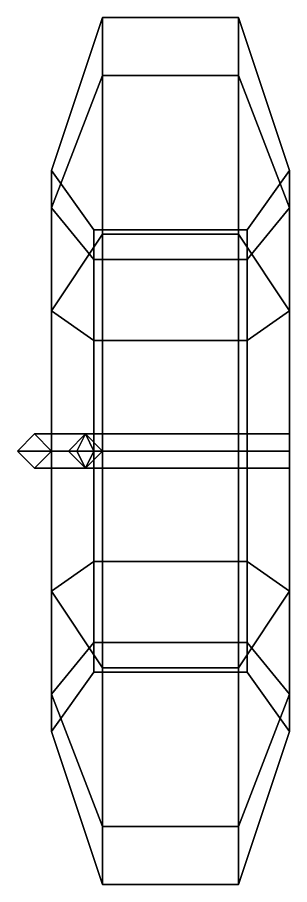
# Model space of a CAD drawing. Extents: x -2.8 to 2.8, y -15.8 to 4.8.
# Drawn here: x -2.82 to -2.5, y -9.43 to -8.41 of the extents above; entities that cross this region are included whole.
import ezdxf

# ---------------------------------------------------------------- set-up
doc = ezdxf.new("R2010")
doc.units = 0
doc.layers.add('WHEELS', color=2, linetype='CONTINUOUS')

msp = doc.modelspace()

# ---------------------------------------------------------------- linework, layer by layer
at = {"layer": 'WHEELS'}
for points in [[(-2.72, -8.4783, 0.585), (-2.72, -8.41, 0.33), (-2.78, -8.59, 0.33), (-2.78, -8.6342, 0.495)], [(-2.72, -8.41, 0.33), (-2.72, -8.4783, 0.075), (-2.78, -8.6342, 0.165), (-2.78, -8.59, 0.33)], [(-2.72, -8.41, 0.33), (-2.72, -8.4783, 0.585), (-2.56, -8.4783, 0.585), (-2.56, -8.41, 0.33)], [(-2.72, -8.4783, 0.075), (-2.72, -8.41, 0.33), (-2.56, -8.41, 0.33), (-2.56, -8.4783, 0.075)], [(-2.56, -8.41, 0.33), (-2.56, -8.4783, 0.585), (-2.5, -8.6342, 0.495), (-2.5, -8.59, 0.33)], [(-2.56, -8.4783, 0.075), (-2.56, -8.41, 0.33), (-2.5, -8.59, 0.33), (-2.5, -8.6342, 0.165)], [(-2.72, -8.4783, 0.075), (-2.72, -8.665, -0.1117), (-2.78, -8.755, 0.0442), (-2.78, -8.6342, 0.165)], [(-2.72, -8.665, 0.7717), (-2.72, -8.4783, 0.585), (-2.78, -8.6342, 0.495), (-2.78, -8.755, 0.6158)], [(-2.72, -8.665, -0.1117), (-2.72, -8.4783, 0.075), (-2.56, -8.4783, 0.075), (-2.56, -8.665, -0.1117)], [(-2.72, -8.4783, 0.585), (-2.72, -8.665, 0.7717), (-2.56, -8.665, 0.7717), (-2.56, -8.4783, 0.585)], [(-2.56, -8.665, -0.1117), (-2.56, -8.4783, 0.075), (-2.5, -8.6342, 0.165), (-2.5, -8.755, 0.0442)], [(-2.56, -8.4783, 0.585), (-2.56, -8.665, 0.7717), (-2.5, -8.755, 0.6158), (-2.5, -8.6342, 0.495)], [(-2.78, -8.6342, 0.495), (-2.78, -8.59, 0.33), (-2.73, -8.66, 0.33), (-2.73, -8.6948, 0.46)], [(-2.78, -8.59, 0.33), (-2.78, -8.6342, 0.165), (-2.73, -8.6948, 0.2), (-2.73, -8.66, 0.33)], [(-2.5, -8.59, 0.33), (-2.5, -8.6342, 0.495), (-2.55, -8.6948, 0.46), (-2.55, -8.66, 0.33)], [(-2.5, -8.6342, 0.165), (-2.5, -8.59, 0.33), (-2.55, -8.66, 0.33), (-2.55, -8.6948, 0.2)], [(-2.78, -8.6342, 0.165), (-2.78, -8.755, 0.0442), (-2.73, -8.79, 0.1048), (-2.73, -8.6948, 0.2)], [(-2.78, -8.755, 0.6158), (-2.78, -8.6342, 0.495), (-2.73, -8.6948, 0.46), (-2.73, -8.79, 0.5552)], [(-2.5, -8.755, 0.0442), (-2.5, -8.6342, 0.165), (-2.55, -8.6948, 0.2), (-2.55, -8.79, 0.1048)], [(-2.5, -8.6342, 0.495), (-2.5, -8.755, 0.6158), (-2.55, -8.79, 0.5552), (-2.55, -8.6948, 0.46)], [(-2.72, -8.665, -0.1117), (-2.72, -8.92, -0.18), (-2.78, -8.92), (-2.78, -8.755, 0.0442)], [(-2.72, -8.92, 0.84), (-2.72, -8.665, 0.7717), (-2.78, -8.755, 0.6158), (-2.78, -8.92, 0.66)], [(-2.73, -8.6948, 0.46), (-2.73, -8.66, 0.33), (-2.55, -8.66, 0.33), (-2.55, -8.6948, 0.46)], [(-2.73, -8.66, 0.33), (-2.73, -8.6948, 0.2), (-2.55, -8.6948, 0.2), (-2.55, -8.66, 0.33)], [(-2.72, -8.92, -0.18), (-2.72, -8.665, -0.1117), (-2.56, -8.665, -0.1117), (-2.56, -8.92, -0.18)], [(-2.72, -8.665, 0.7717), (-2.72, -8.92, 0.84), (-2.56, -8.92, 0.84), (-2.56, -8.665, 0.7717)], [(-2.56, -8.92, -0.18), (-2.56, -8.665, -0.1117), (-2.5, -8.755, 0.0442), (-2.5, -8.92)], [(-2.56, -8.665, 0.7717), (-2.56, -8.92, 0.84), (-2.5, -8.92, 0.66), (-2.5, -8.755, 0.6158)], [(-2.73, -8.6948, 0.2), (-2.73, -8.79, 0.1048), (-2.55, -8.79, 0.1048), (-2.55, -8.6948, 0.2)], [(-2.73, -8.79, 0.5552), (-2.73, -8.6948, 0.46), (-2.55, -8.6948, 0.46), (-2.55, -8.79, 0.5552)], [(-2.78, -8.755, 0.0442), (-2.78, -8.92), (-2.73, -8.92, 0.07), (-2.73, -8.79, 0.1048)], [(-2.78, -8.92, 0.66), (-2.78, -8.755, 0.6158), (-2.73, -8.79, 0.5552), (-2.73, -8.92, 0.59)], [(-2.5, -8.92), (-2.5, -8.755, 0.0442), (-2.55, -8.79, 0.1048), (-2.55, -8.92, 0.07)], [(-2.5, -8.755, 0.6158), (-2.5, -8.92, 0.66), (-2.55, -8.92, 0.59), (-2.55, -8.79, 0.5552)], [(-2.73, -8.79, 0.1048), (-2.73, -8.92, 0.07), (-2.55, -8.92, 0.07), (-2.55, -8.79, 0.1048)], [(-2.73, -8.92, 0.59), (-2.73, -8.79, 0.5552), (-2.55, -8.79, 0.5552), (-2.55, -8.92, 0.59)], [(-2.8, -8.9, 0.65), (-2.82, -8.92, 0.64), (-2.76, -8.92, 0.86), (-2.74, -8.9, 0.85)], [(-2.74, -8.9, 0.57), (-2.75, -8.92, 0.55), (-2.82, -8.92, 0.64), (-2.8, -8.9, 0.65)], [(-2.78, -8.92, 0.66), (-2.8, -8.9, 0.65), (-2.74, -8.9, 0.85), (-2.72, -8.92, 0.84)], [(-2.73, -8.92, 0.59), (-2.74, -8.9, 0.57), (-2.8, -8.9, 0.65), (-2.78, -8.92, 0.66)], [(-2.74, -8.9, 0.85), (-2.76, -8.92, 0.86), (-2.5, -8.92, 1), (-2.5, -8.9, 0.98)], [(-2.55, -8.9, 0.57), (-2.55, -8.92, 0.55), (-2.75, -8.92, 0.55), (-2.74, -8.9, 0.57)], [(-2.72, -8.92, 0.84), (-2.74, -8.9, 0.85), (-2.5, -8.9, 0.98), (-2.5, -8.92, 0.96)], [(-2.55, -8.92, 0.59), (-2.55, -8.9, 0.57), (-2.74, -8.9, 0.57), (-2.73, -8.92, 0.59)], [(-2.82, -8.92, 0.64), (-2.8, -8.94, 0.65), (-2.74, -8.94, 0.85), (-2.76, -8.92, 0.86)], [(-2.75, -8.92, 0.55), (-2.74, -8.94, 0.57), (-2.8, -8.94, 0.65), (-2.82, -8.92, 0.64)], [(-2.8, -8.94, 0.65), (-2.78, -8.92, 0.66), (-2.72, -8.92, 0.84), (-2.74, -8.94, 0.85)], [(-2.74, -8.94, 0.57), (-2.73, -8.92, 0.59), (-2.78, -8.92, 0.66), (-2.8, -8.94, 0.65)], [(-2.72, -8.92, -0.18), (-2.72, -9.175, -0.1117), (-2.78, -9.085, 0.0442), (-2.78, -8.92)], [(-2.78, -8.92), (-2.78, -9.085, 0.0442), (-2.73, -9.05, 0.1048), (-2.73, -8.92, 0.07)], [(-2.72, -9.175, 0.7717), (-2.72, -8.92, 0.84), (-2.78, -8.92, 0.66), (-2.78, -9.085, 0.6158)], [(-2.78, -9.085, 0.6158), (-2.78, -8.92, 0.66), (-2.73, -8.92, 0.59), (-2.73, -9.05, 0.5552)], [(-2.76, -8.92, 0.86), (-2.74, -8.94, 0.85), (-2.5, -8.94, 0.98), (-2.5, -8.92, 1)], [(-2.55, -8.92, 0.55), (-2.55, -8.94, 0.57), (-2.74, -8.94, 0.57), (-2.75, -8.92, 0.55)], [(-2.74, -8.94, 0.85), (-2.72, -8.92, 0.84), (-2.5, -8.92, 0.96), (-2.5, -8.94, 0.98)], [(-2.55, -8.94, 0.57), (-2.55, -8.92, 0.59), (-2.73, -8.92, 0.59), (-2.74, -8.94, 0.57)], [(-2.73, -8.92, 0.07), (-2.73, -9.05, 0.1048), (-2.55, -9.05, 0.1048), (-2.55, -8.92, 0.07)], [(-2.73, -9.05, 0.5552), (-2.73, -8.92, 0.59), (-2.55, -8.92, 0.59), (-2.55, -9.05, 0.5552)], [(-2.72, -9.175, -0.1117), (-2.72, -8.92, -0.18), (-2.56, -8.92, -0.18), (-2.56, -9.175, -0.1117)], [(-2.72, -8.92, 0.84), (-2.72, -9.175, 0.7717), (-2.56, -9.175, 0.7717), (-2.56, -8.92, 0.84)], [(-2.56, -9.175, -0.1117), (-2.56, -8.92, -0.18), (-2.5, -8.92), (-2.5, -9.085, 0.0442)], [(-2.56, -8.92, 0.84), (-2.56, -9.175, 0.7717), (-2.5, -9.085, 0.6158), (-2.5, -8.92, 0.66)], [(-2.5, -9.085, 0.0442), (-2.5, -8.92), (-2.55, -8.92, 0.07), (-2.55, -9.05, 0.1048)], [(-2.5, -8.92, 0.66), (-2.5, -9.085, 0.6158), (-2.55, -9.05, 0.5552), (-2.55, -8.92, 0.59)], [(-2.78, -9.085, 0.0442), (-2.78, -9.2058, 0.165), (-2.73, -9.1452, 0.2), (-2.73, -9.05, 0.1048)], [(-2.78, -9.2058, 0.495), (-2.78, -9.085, 0.6158), (-2.73, -9.05, 0.5552), (-2.73, -9.1452, 0.46)], [(-2.73, -9.05, 0.1048), (-2.73, -9.1452, 0.2), (-2.55, -9.1452, 0.2), (-2.55, -9.05, 0.1048)], [(-2.73, -9.1452, 0.46), (-2.73, -9.05, 0.5552), (-2.55, -9.05, 0.5552), (-2.55, -9.1452, 0.46)], [(-2.5, -9.2058, 0.165), (-2.5, -9.085, 0.0442), (-2.55, -9.05, 0.1048), (-2.55, -9.1452, 0.2)], [(-2.5, -9.085, 0.6158), (-2.5, -9.2058, 0.495), (-2.55, -9.1452, 0.46), (-2.55, -9.05, 0.5552)], [(-2.72, -9.175, -0.1117), (-2.72, -9.3617, 0.075), (-2.78, -9.2058, 0.165), (-2.78, -9.085, 0.0442)], [(-2.72, -9.3617, 0.585), (-2.72, -9.175, 0.7717), (-2.78, -9.085, 0.6158), (-2.78, -9.2058, 0.495)], [(-2.56, -9.3617, 0.075), (-2.56, -9.175, -0.1117), (-2.5, -9.085, 0.0442), (-2.5, -9.2058, 0.165)], [(-2.56, -9.175, 0.7717), (-2.56, -9.3617, 0.585), (-2.5, -9.2058, 0.495), (-2.5, -9.085, 0.6158)], [(-2.78, -9.25, 0.33), (-2.78, -9.2058, 0.495), (-2.73, -9.1452, 0.46), (-2.73, -9.18, 0.33)], [(-2.78, -9.2058, 0.165), (-2.78, -9.25, 0.33), (-2.73, -9.18, 0.33), (-2.73, -9.1452, 0.2)], [(-2.73, -9.18, 0.33), (-2.73, -9.1452, 0.46), (-2.55, -9.1452, 0.46), (-2.55, -9.18, 0.33)], [(-2.73, -9.1452, 0.2), (-2.73, -9.18, 0.33), (-2.55, -9.18, 0.33), (-2.55, -9.1452, 0.2)], [(-2.5, -9.2058, 0.495), (-2.5, -9.25, 0.33), (-2.55, -9.18, 0.33), (-2.55, -9.1452, 0.46)], [(-2.5, -9.25, 0.33), (-2.5, -9.2058, 0.165), (-2.55, -9.1452, 0.2), (-2.55, -9.18, 0.33)], [(-2.72, -9.3617, 0.075), (-2.72, -9.175, -0.1117), (-2.56, -9.175, -0.1117), (-2.56, -9.3617, 0.075)], [(-2.72, -9.175, 0.7717), (-2.72, -9.3617, 0.585), (-2.56, -9.3617, 0.585), (-2.56, -9.175, 0.7717)], [(-2.72, -9.43, 0.33), (-2.72, -9.3617, 0.585), (-2.78, -9.2058, 0.495), (-2.78, -9.25, 0.33)], [(-2.72, -9.3617, 0.075), (-2.72, -9.43, 0.33), (-2.78, -9.25, 0.33), (-2.78, -9.2058, 0.165)], [(-2.56, -9.3617, 0.585), (-2.56, -9.43, 0.33), (-2.5, -9.25, 0.33), (-2.5, -9.2058, 0.495)], [(-2.56, -9.43, 0.33), (-2.56, -9.3617, 0.075), (-2.5, -9.2058, 0.165), (-2.5, -9.25, 0.33)], [(-2.72, -9.3617, 0.585), (-2.72, -9.43, 0.33), (-2.56, -9.43, 0.33), (-2.56, -9.3617, 0.585)], [(-2.72, -9.43, 0.33), (-2.72, -9.3617, 0.075), (-2.56, -9.3617, 0.075), (-2.56, -9.43, 0.33)]]:
    msp.add_3dface(points, dxfattribs=at)

doc.saveas('drawing.dxf')
